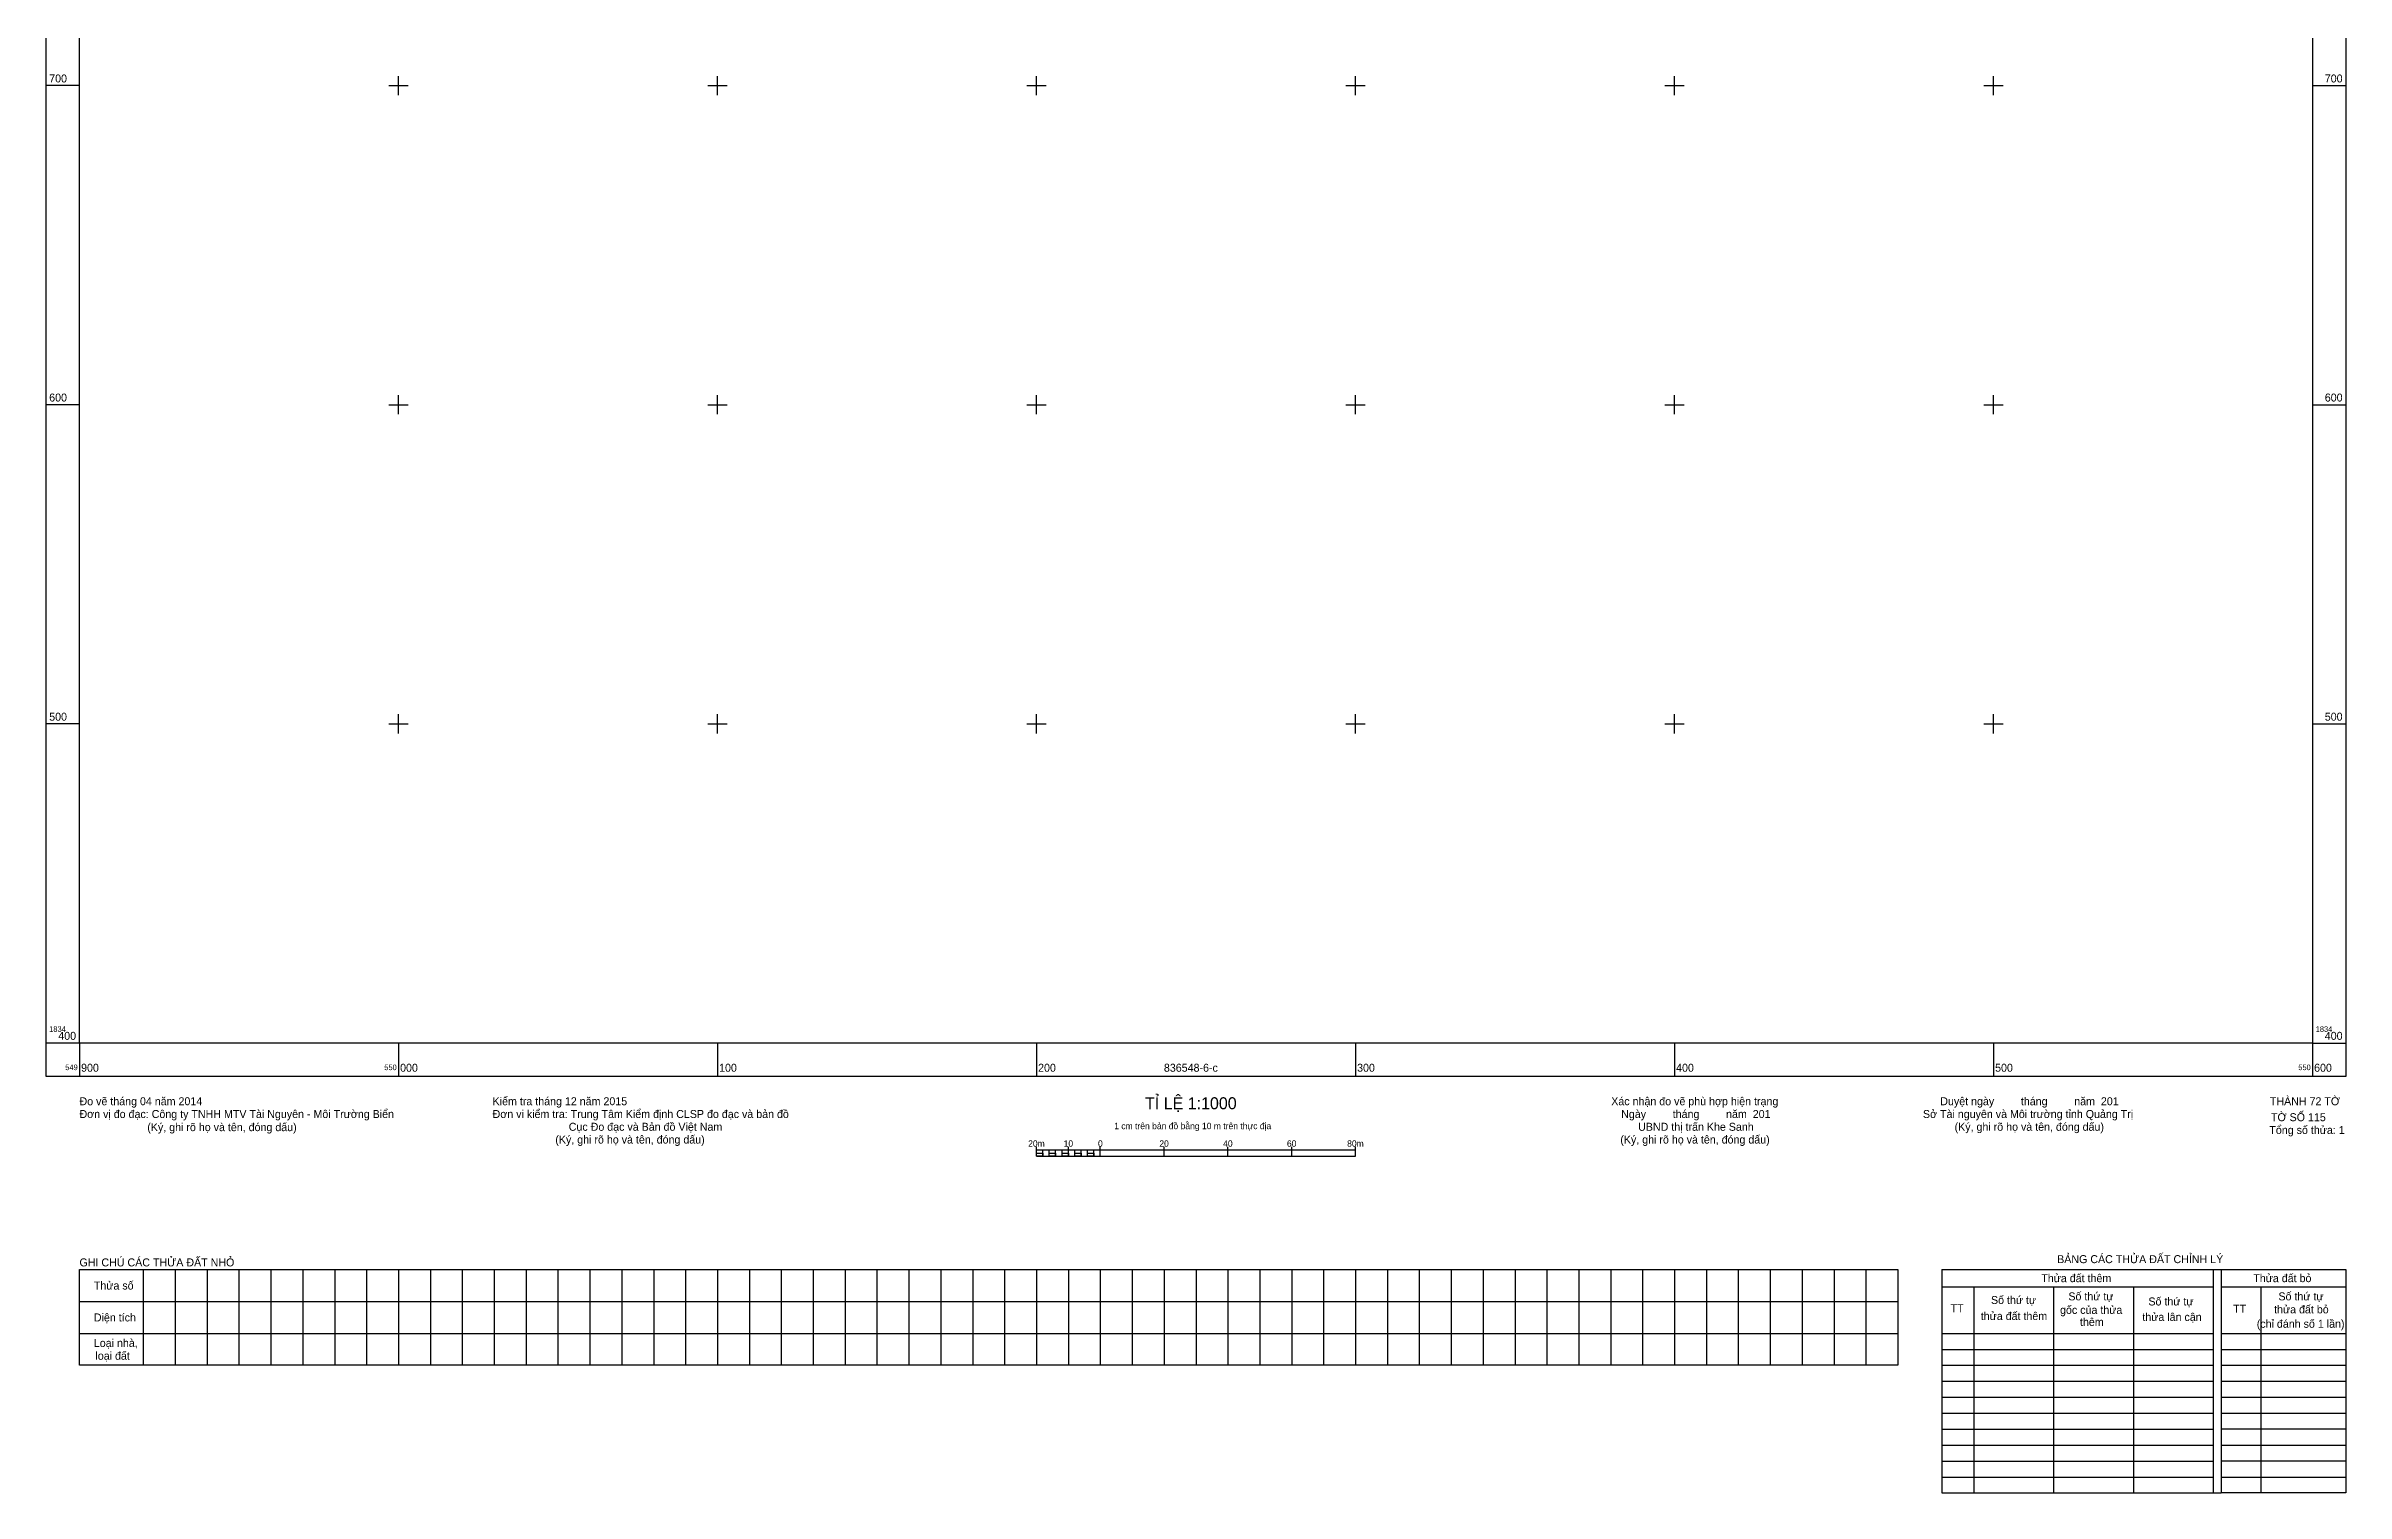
# Model space of a CAD drawing. Extents: x 549890 to 550618, y 1834259 to 1835146.
# Drawn here: x 549890 to 550610, y 1834259 to 1834712 of the extents above; entities that cross this region are included whole.
import ezdxf

# ---------------------------------------------------------------- set-up
doc = ezdxf.new("R2010")
doc.units = 0
doc.layers.add('Level 63', color=7, linetype='Continuous')

msp = doc.modelspace()

# ---------------------------------------------------------------- linework, layer by layer
at = {"layer": 'Level 63'}
for p, q in [((550483.84, 1834329), (550610.5, 1834329)), ((550483.84, 1834329), (550483.84, 1834259)), ((550568.84, 1834329), (550568.84, 1834259)), ((550571.34, 1834329), (550571.34, 1834259)), ((550610.5, 1834329), (550610.5, 1834259)), ((550483.84, 1834323.63), (550568.84, 1834323.63)), ((550493.84, 1834323.63), (550493.84, 1834259)), ((550518.84, 1834323.63), (550518.84, 1834259)), ((550543.84, 1834323.63), (550543.84, 1834259)), ((550571.34, 1834323.63), (550610.5, 1834323.63)), ((550583.84, 1834323.63), (550583.84, 1834259)), ((550483.84, 1834309), (550568.84, 1834309)), ((550483.84, 1834304), (550568.84, 1834304)), ((550571.34, 1834309), (550610.5, 1834309)), ((550571.34, 1834304), (550610.5, 1834304)), ((550483.84, 1834299), (550568.84, 1834299)), ((550571.34, 1834299), (550610.5, 1834299)), ((550483.84, 1834294), (550568.84, 1834294)), ((550483.84, 1834289), (550568.84, 1834289)), ((550571.34, 1834294), (550610.5, 1834294)), ((550571.34, 1834289), (550610.5, 1834289)), ((550483.84, 1834284), (550568.84, 1834284)), ((550571.34, 1834284), (550610.5, 1834284)), ((550483.84, 1834279), (550568.84, 1834279)), ((550610.5, 1834279), (550571.34, 1834279)), ((550483.84, 1834274), (550568.84, 1834274)), ((550483.84, 1834269), (550568.84, 1834269)), ((550571.34, 1834274), (550610.5, 1834274)), ((550610.5, 1834269), (550571.34, 1834269)), ((550483.84, 1834264), (550568.84, 1834264)), ((550571.34, 1834264), (550610.5, 1834264)), ((550483.84, 1834259), (550568.84, 1834259)), ((550568.84, 1834259), (550571.34, 1834259)), ((550610.5, 1834259), (550571.34, 1834259))]:
    msp.add_line(p, q, dxfattribs=at)
for points in [[(549889.5, 1835110.5), (550610.5, 1835110.5), (550610.5, 1834389.5), (549889.5, 1834389.5)], [(549900, 1835100), (550600, 1835100), (550600, 1834400), (549900, 1834400)], [(550200, 1834364.5), (550200, 1834365.5), (550202, 1834365.5), (550202, 1834364.5)], [(550204, 1834364.5), (550204, 1834365.5), (550206, 1834365.5), (550206, 1834364.5)], [(550208, 1834364.5), (550208, 1834365.5), (550210, 1834365.5), (550210, 1834364.5)], [(550212, 1834364.5), (550212, 1834365.5), (550214, 1834365.5), (550214, 1834364.5)], [(550216, 1834364.5), (550216, 1834365.5), (550218, 1834365.5), (550218, 1834364.5)]]:
    msp.add_lwpolyline(points, close=True, dxfattribs=at)
for points in [[(549900, 1834700), (549889.5, 1834700)], [(549997, 1834700), (550003, 1834700)], [(550000, 1834697), (550000, 1834703)], [(550097, 1834700), (550103, 1834700)], [(550100, 1834697), (550100, 1834703)], [(550197, 1834700), (550203, 1834700)], [(550200, 1834697), (550200, 1834703)], [(550297, 1834700), (550303, 1834700)], [(550300, 1834697), (550300, 1834703)], [(550397, 1834700), (550403, 1834700)], [(550400, 1834697), (550400, 1834703)], [(550497, 1834700), (550503, 1834700)], [(550500, 1834697), (550500, 1834703)], [(550600, 1834700), (550610.5, 1834700)], [(549900, 1834600), (549889.5, 1834600)], [(549997, 1834600), (550003, 1834600)], [(550000, 1834597), (550000, 1834603)], [(550097, 1834600), (550103, 1834600)], [(550100, 1834597), (550100, 1834603)], [(550197, 1834600), (550203, 1834600)], [(550200, 1834597), (550200, 1834603)], [(550297, 1834600), (550303, 1834600)], [(550300, 1834597), (550300, 1834603)], [(550397, 1834600), (550403, 1834600)], [(550400, 1834597), (550400, 1834603)], [(550497, 1834600), (550503, 1834600)], [(550500, 1834597), (550500, 1834603)], [(550600, 1834600), (550610.5, 1834600)], [(549900, 1834500), (549889.5, 1834500)], [(549997, 1834500), (550003, 1834500)], [(550000, 1834497), (550000, 1834503)], [(550097, 1834500), (550103, 1834500)], [(550100, 1834497), (550100, 1834503)], [(550197, 1834500), (550203, 1834500)], [(550200, 1834497), (550200, 1834503)], [(550297, 1834500), (550303, 1834500)], [(550300, 1834497), (550300, 1834503)], [(550397, 1834500), (550403, 1834500)], [(550400, 1834497), (550400, 1834503)], [(550497, 1834500), (550503, 1834500)], [(550500, 1834497), (550500, 1834503)], [(550600, 1834500), (550610.5, 1834500)], [(549900, 1834400), (549889.5, 1834400)], [(549900, 1834400), (549900, 1834389.5)], [(550000, 1834400), (550000, 1834389.5)], [(550100, 1834400), (550100, 1834389.5)], [(550200, 1834400), (550200, 1834389.5)], [(550300, 1834400), (550300, 1834389.5)], [(550400, 1834400), (550400, 1834389.5)], [(550500, 1834400), (550500, 1834389.5)], [(550600, 1834400), (550600, 1834389.5)], [(550600, 1834400), (550610.5, 1834400)], [(550200, 1834364.5), (550200, 1834367.5)], [(550200, 1834366.5), (550300, 1834366.5)], [(550200, 1834364.5), (550300, 1834364.5)], [(550202, 1834364.5), (550202, 1834366.5)], [(550204, 1834364.5), (550204, 1834366.5)], [(550206, 1834364.5), (550206, 1834366.5)], [(550208, 1834364.5), (550208, 1834366.5)], [(550210, 1834364.5), (550210, 1834367.5)], [(550210, 1834364.5), (550210, 1834366.5)], [(550212, 1834364.5), (550212, 1834366.5)], [(550214, 1834364.5), (550214, 1834366.5)], [(550216, 1834364.5), (550216, 1834366.5)], [(550218, 1834364.5), (550218, 1834366.5)], [(550220, 1834364.5), (550220, 1834367.5)], [(550240, 1834364.5), (550240, 1834367.5)], [(550260, 1834364.5), (550260, 1834367.5)], [(550280, 1834364.5), (550280, 1834367.5)], [(550300, 1834364.5), (550300, 1834367.5)], [(550470, 1834299), (549900, 1834299), (549900, 1834329), (550470, 1834329)], [(549920, 1834329), (549920, 1834299)], [(549930, 1834329), (549930, 1834299)], [(549940, 1834329), (549940, 1834299)], [(549950, 1834329), (549950, 1834299)], [(549960, 1834329), (549960, 1834299)], [(549970, 1834329), (549970, 1834299)], [(549980, 1834329), (549980, 1834299)], [(549990, 1834329), (549990, 1834299)], [(550000, 1834329), (550000, 1834299)], [(550010, 1834329), (550010, 1834299)], [(550020, 1834329), (550020, 1834299)], [(550030, 1834329), (550030, 1834299)], [(550040, 1834329), (550040, 1834299)], [(550050, 1834329), (550050, 1834299)], [(550060, 1834329), (550060, 1834299)], [(550070, 1834329), (550070, 1834299)], [(550080, 1834329), (550080, 1834299)], [(550090, 1834329), (550090, 1834299)], [(550100, 1834329), (550100, 1834299)], [(550110, 1834329), (550110, 1834299)], [(550120, 1834329), (550120, 1834299)], [(550130, 1834329), (550130, 1834299)], [(550140, 1834329), (550140, 1834299)], [(550150, 1834329), (550150, 1834299)], [(550160, 1834329), (550160, 1834299)], [(550170, 1834329), (550170, 1834299)], [(550180, 1834329), (550180, 1834299)], [(550190, 1834329), (550190, 1834299)], [(550200, 1834329), (550200, 1834299)], [(550210, 1834329), (550210, 1834299)], [(550220, 1834329), (550220, 1834299)], [(550230, 1834329), (550230, 1834299)], [(550240, 1834329), (550240, 1834299)], [(550250, 1834329), (550250, 1834299)], [(550260, 1834329), (550260, 1834299)], [(550270, 1834329), (550270, 1834299)], [(550280, 1834329), (550280, 1834299)], [(550290, 1834329), (550290, 1834299)], [(550300, 1834329), (550300, 1834299)], [(550310, 1834329), (550310, 1834299)], [(550320, 1834329), (550320, 1834299)], [(550330, 1834329), (550330, 1834299)], [(550340, 1834329), (550340, 1834299)], [(550350, 1834329), (550350, 1834299)], [(550360, 1834329), (550360, 1834299)], [(550370, 1834329), (550370, 1834299)], [(550380, 1834329), (550380, 1834299)], [(550390, 1834329), (550390, 1834299)], [(550400, 1834329), (550400, 1834299)], [(550410, 1834329), (550410, 1834299)], [(550420, 1834329), (550420, 1834299)], [(550430, 1834329), (550430, 1834299)], [(550440, 1834329), (550440, 1834299)], [(550450, 1834329), (550450, 1834299)], [(550460, 1834329), (550460, 1834299)], [(550470, 1834329), (550470, 1834299)], [(549900, 1834319), (550470, 1834319)], [(549900, 1834309), (550470, 1834309)]]:
    msp.add_lwpolyline(points, dxfattribs=at)

# ---------------------------------------------------------------- texts
for s, height, p in [('700', 2.5, (549890.5, 1834701)), ('700', 2.5, (550603.85, 1834701)), ('600', 2.5, (549890.5, 1834601)), ('600', 2.5, (550603.85, 1834601)), ('500', 2.5, (549890.5, 1834501)), ('500', 2.5, (550603.85, 1834501)), ('1834', 1.75, (549890.5, 1834403.5)), ('1834', 1.75, (550601, 1834403.5)), ('400', 2.5, (549893.35, 1834401)), ('400', 2.5, (550603.85, 1834401)), ('549', 1.75, (549895.54, 1834391.5)), ('900', 2.5, (549900.5, 1834391)), ('550', 1.75, (549995.55, 1834391.5)), ('000', 2.5, (550000.5, 1834391)), ('100', 2.5, (550100.5, 1834391)), ('200', 2.5, (550200.5, 1834391)), ('836548-6-c', 2.5, (550239.94, 1834391)), ('300', 2.5, (550300.5, 1834391)), ('400', 2.5, (550400.5, 1834391)), ('500', 2.5, (550500.5, 1834391)), ('550', 1.75, (550595.55, 1834391.5)), ('600', 2.5, (550600.5, 1834391)), ('Đo vẽ tháng 04 năm 2014', 2.5, (549900, 1834380.5)), ('Kiểm tra tháng 12 năm 2015', 2.5, (550029.5, 1834380.5)), ('TỈ LỆ 1:1000', 3.75, (550234.03, 1834379.25)), ('Xác nhận đo vẽ phù hợp hiện trạng', 2.5, (550380.17, 1834380.5)), ('Duyệt ngày         tháng         năm  201', 2.5, (550483.31, 1834380.5)), ('THÀNH 72 TỜ', 2.5, (550586.63, 1834380.5)), ('Đơn vị đo đạc: Công ty TNHH MTV Tài Nguyên - Môi Trường Biển', 2.5, (549900, 1834376.5)), ('Đơn vi kiểm tra: Trung Tâm Kiểm định CLSP đo đạc và bản đồ', 2.5, (550029.5, 1834376.5)), ('1 cm trên bản đồ bằng 10 m trên thực địa', 2, (550224.36, 1834373)), ('Ngày         tháng         năm  201', 2.5, (550383.28, 1834376.5)), ('Sở Tài nguyên và Môi trường tỉnh Quảng Trị', 2.5, (550477.88, 1834376.5)), ('TỜ SỐ 115', 2.5, (550586.98, 1834375.5)), ('(Ký, ghi rõ họ và tên, đóng dấu)', 2.5, (549921.25, 1834372.38)), ('(Ký, ghi rõ họ và tên, đóng dấu)', 2.5, (550049.16, 1834368.5)), ('Cục Đo đạc và Bản đồ Việt Nam', 2.5, (550053.37, 1834372.5)), ('20m', 2, (550197.38, 1834367.5)), ('10', 2, (550208.51, 1834367.5)), ('0', 2, (550219.29, 1834367.5)), ('20', 2, (550238.51, 1834367.5)), ('40', 2, (550258.51, 1834367.5)), ('60', 2, (550278.51, 1834367.5)), ('80m', 2, (550297.38, 1834367.5)), ('(Ký, ghi rõ họ và tên, đóng dấu)', 2.5, (550383.01, 1834368.5)), ('UBND thị trấn Khe Sanh', 2.5, (550388.6, 1834372.5)), ('(Ký, ghi rõ họ và tên, đóng dấu)', 2.5, (550487.8, 1834372.5)), ('Tổng số thửa: 1', 2.5, (550586.48, 1834371.5)), ('GHI CHÚ CÁC THỬA ĐẤT NHỎ', 2.5, (549900, 1834330)), ('BẢNG CÁC THỬA ĐẤT CHỈNH LÝ', 2.5, (550519.95, 1834331.02)), ('Thửa số', 2.5, (549904.5, 1834322.75)), ('Thửa đất thêm', 2.5, (550514.98, 1834325.06)), ('Thửa đất bỏ', 2.5, (550581.44, 1834325.06)), ('TT', 2.5, (550486.54, 1834315.64)), ('Số thứ tự', 2.5, (550499.21, 1834318.22)), ('gốc của thửa', 2.5, (550520.86, 1834315.11)), ('Số thứ tự', 2.5, (550523.47, 1834319.36)), ('Số thứ tự', 2.5, (550548.56, 1834317.76)), ('TT', 2.5, (550575.14, 1834315.52)), ('thửa đất bỏ', 2.5, (550587.96, 1834315.28)), ('Số thứ tự', 2.5, (550589.32, 1834319.36)), ('Diện tích', 2.5, (549904.5, 1834312.75)), ('thửa đất thêm', 2.5, (550496.01, 1834313.2)), ('thêm', 2.5, (550527.11, 1834311.34)), ('thửa lân cận', 2.5, (550546.66, 1834312.9)), ('(chỉ đánh số 1 lần)', 2.5, (550582.53, 1834310.77)), ('Loại nhà,', 2.5, (549904.5, 1834304.75)), ('loại đất', 2.5, (549905, 1834300.75))]:
    msp.add_text(s, height=height, dxfattribs=at).set_placement(p)

doc.saveas('drawing.dxf')
